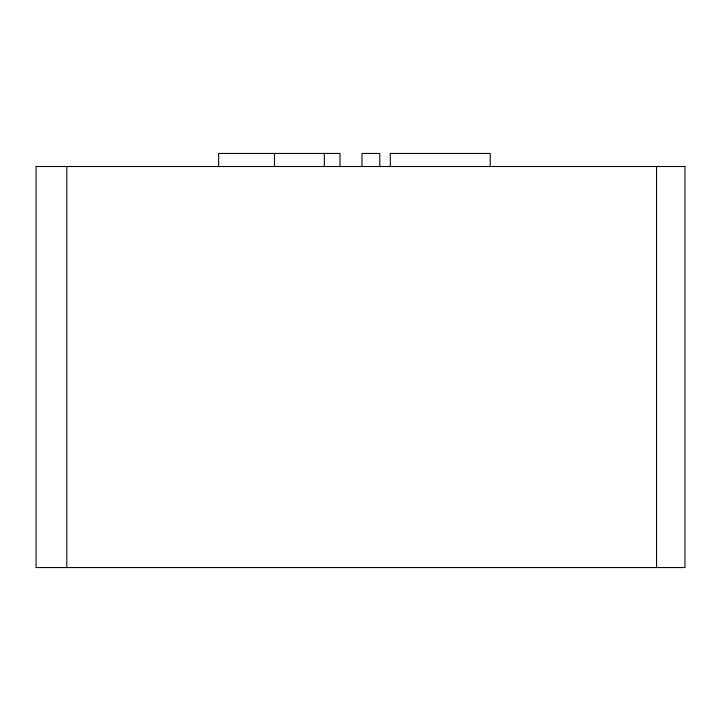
<?xml version="1.0" encoding="UTF-8"?>
<svg xmlns="http://www.w3.org/2000/svg" width="721" height="721" viewBox="0 0 721 721"><rect width="100%" height="100%" fill="white"/><g stroke="black" fill="none" stroke-linecap="round" stroke-linejoin="round"><path stroke-width="1.08" d="M656.552 166.506L656.552 567.553M490.199 166.506L490.199 153.447L390.304 153.447L390.304 166.506M379.805 166.506L379.805 153.447L361.96 153.447L361.96 166.506M340.033 166.506L340.033 153.447L218.634 153.447L218.634 166.506M324.36 153.447L324.36 166.506M274.494 153.447L274.494 166.506M66.783 166.506L66.783 567.553M684.95 166.506L36.05 166.506L36.05 567.553L684.95 567.553L684.95 166.506"/></g></svg>
